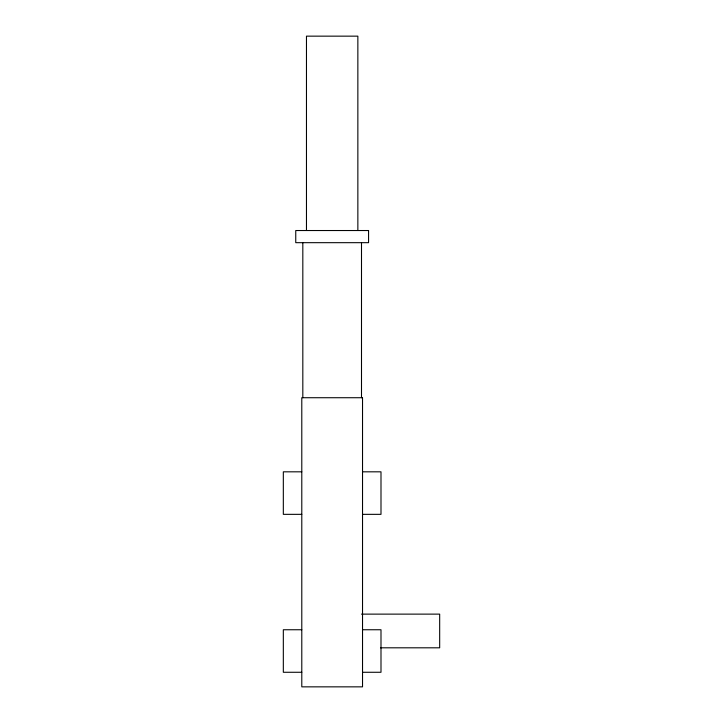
<?xml version="1.0" encoding="UTF-8"?>
<svg xmlns="http://www.w3.org/2000/svg" width="723" height="723" viewBox="0 0 723 723"><rect width="100%" height="100%" fill="white"/><g stroke="black" fill="none" stroke-linecap="round" stroke-linejoin="round"><path stroke-width="1.08" d="M301.789 471.821L283.326 471.821L283.326 514.342L301.789 514.342M362.53 471.821L380.994 471.821L380.994 514.342L362.53 514.342M361.482 614.125L439.674 614.125L439.674 647.808L380.47 647.808M301.789 629.751L283.326 629.751L283.326 672.273L301.789 672.273M362.53 629.751L380.994 629.751L380.994 672.273L362.53 672.273M361.5 242.675L361.5 397.722M357.858 230.529L357.858 36.15L306.471 36.15L306.471 230.529M302.82 242.675L302.82 397.722M368.567 230.529L295.752 230.529L295.752 242.675L368.567 242.675L368.567 230.529M362.53 397.722L301.789 397.722L301.789 686.85L362.53 686.85L362.53 397.722"/></g></svg>
